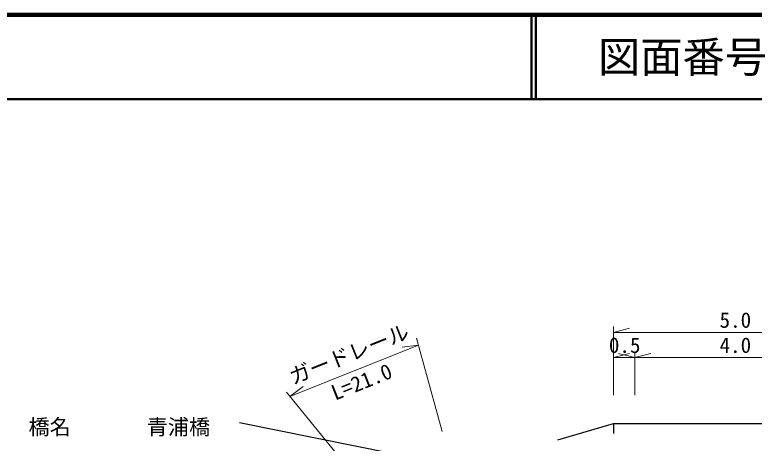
# Model space of a CAD drawing. Units: millimetres, scale not verified. Extents: x 40000 to 680000, y 20000 to 522488.
# Drawn here: x 447612 to 535101, y 329259 to 380000 of the extents above; entities that cross this region are included whole.
import ezdxf
from ezdxf.enums import TextEntityAlignment as Align

# ---------------------------------------------------------------- set-up
doc = ezdxf.new("R2010")
doc.units = ezdxf.units.MM
doc.header["$LTSCALE"] = 1000
for name, color, linetype, lineweight in [('M-BGD', 7, 'Continuous', 25), ('M-BMK-SRVR', 3, 'Continuous', 25), ('M-STR-HTXT', 7, 'Continuous', 13), ('M-TTL', 2, 'Continuous', 140), ('M-TTL-LINE', 7, 'Continuous', 50)]:
    doc.layers.add(name, color=color, linetype=linetype, lineweight=lineweight)
doc.layers.add('M-STR-STR1', color=1, linetype='Continuous')
doc.layers.add('M-TTL-TXT', color=7, linetype='Continuous')
doc.styles.add('ＭＳ ゴシック', font='')
doc.styles.get('ＭＳ ゴシック').set_extended_font_data('MS Gothic')

msp = doc.modelspace()

# ---------------------------------------------------------------- linework, layer by layer
at = {"layer": 'M-BGD'}
for p, q in [((511870, 329670), (518460, 331613)), ((518460, 331613), (545747, 331613)), ((518460, 331613), (518460, 330413))]:
    msp.add_line(p, q, dxfattribs=at)
at = {"layer": 'M-BMK-SRVR'}
msp.add_line((474204, 331719), (534387, 319592), dxfattribs=at)
at = {"layer": 'M-STR-HTXT'}
for p, q in [((518460, 334968), (518460, 343078)), ((518460, 342381), (520360, 342881)), ((518460, 342381), (545747, 342381)), ((495161, 341688), (498160, 330663)), ((480171, 334787), (495381, 340880)), ((495381, 340880), (493431, 340637)), ((518460, 339403), (520360, 339903)), ((520960, 339403), (519060, 339903)), ((520960, 334968), (520960, 340072)), ((520960, 339403), (522860, 339903)), ((518460, 339403), (520960, 339403)), ((520960, 339403), (543247, 339403)), ((479744, 335310), (490388, 322300)), ((480171, 334787), (481749, 335958))]:
    msp.add_line(p, q, dxfattribs=at)
at = {"layer": 'M-TTL'}
msp.add_line((680000, 380000), (40000, 380000), dxfattribs=at)
at = {"layer": 'M-TTL-LINE'}
for p, q in [((508747, 380000), (508747, 370000)), ((509247, 380000), (509247, 370000)), ((40000, 370000), (680000, 370000))]:
    msp.add_line(p, q, dxfattribs=at)

# ---------------------------------------------------------------- texts
at = {"layer": 'M-STR-HTXT', "style": 'ＭＳ ゴシック'}
for s, p in [('5.0', (534741, 342381)), ('0.5', (521646, 339403)), ('4.0', (534741, 339403))]:
    msp.add_text(s, height=1833, dxfattribs=at).set_placement(p, align=Align.BOTTOM_RIGHT)
for s, p in [('ガードレール', (480741, 335674)), ('L=21.0', (485717, 333784))]:
    msp.add_text(s, height=1833, rotation=21.828, dxfattribs=at).set_placement(p, align=Align.BOTTOM_LEFT)
at = {"layer": 'M-STR-STR1', "style": 'ＭＳ ゴシック'}
for s, p in [('橋名', (449232, 329726)), ('青浦橋', (463232, 329726))]:
    msp.add_text(s, height=1833, dxfattribs=at).set_placement(p, align=Align.BOTTOM_LEFT)
at = {"layer": 'M-TTL-TXT', "style": 'ＭＳ ゴシック'}
msp.add_text('図面番号', height=3666, dxfattribs=at).set_placement((526622, 375000), align=Align.MIDDLE_CENTER)

doc.saveas('drawing.dxf')
